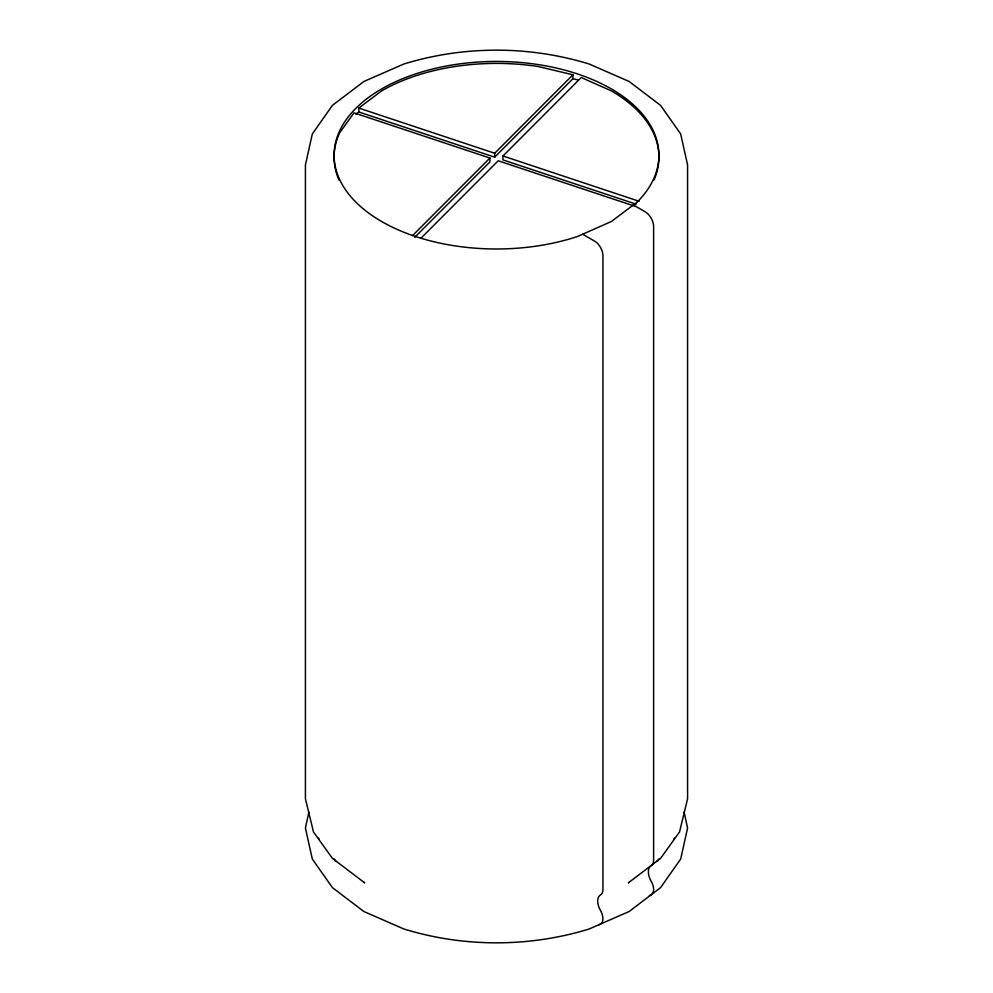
<?xml version="1.0" encoding="UTF-8"?>
<svg xmlns="http://www.w3.org/2000/svg" width="993" height="993" viewBox="0 0 993 993"><rect width="100%" height="100%" fill="white"/><g stroke="black" fill="none" stroke-linecap="round" stroke-linejoin="round"><path stroke-width="1.49" d="M308.91 812.013L305.422 828.038L312.323 859.044L332.407 887.605L363.86 911.512L403.94 929.026C463.992 947.434 529.008 947.434 589.06 929.026L629.14 911.512L660.593 887.605L680.677 859.044L687.578 828.038L684.09 812.013M674.011 839.445L674.346 838.092M658.868 859.019L657.105 861.477L657.949 860.571M412.554 235.589L489.921 158.036L354.004 112.842L339.618 132.901A162.418 93.776 0 0 0 338.998 180.056M358.783 111.973L494.688 157.155L494.688 153.257L572.924 74.81L538.541 66.593A162.418 93.776 0 0 0 381.66 90.859L358.783 108.063L358.783 111.973L355.842 114.183M414.739 237.302L489.921 161.933L489.921 158.036M494.688 157.155L572.924 78.708L572.924 74.81M420.833 238.345L498.201 160.779L634.453 206.085M636.215 204.21L502.967 159.91L502.967 156L581.24 77.528L611.34 90.859A162.418 93.776 0 0 1 654.002 180.056M629.14 882.256L628.321 882.864L660.593 858.349L679.522 831.973L687.578 798.782L687.578 164.962L680.677 133.956L660.593 105.395L629.14 81.488L589.06 63.974C529.008 45.566 463.992 45.566 403.94 63.974L363.86 81.488L332.407 105.395L312.323 133.956L305.422 164.962L305.422 798.782L313.478 831.973L332.407 858.349L364.679 882.864L363.86 882.256M572.924 78.708L577.703 79.862M358.783 108.063L494.688 153.257M502.967 156L639.144 201.281M633.348 204.968L645.165 211.794A11.941 6.889 60 0 1 653.617 226.416L653.617 860.236A11.941 6.889 60 0 1 651.135 865.697A13.393 7.733 60 0 0 651.135 881.163A11.941 6.889 60 0 1 649.385 895.5M582.68 234.224L594.497 241.051A11.941 6.889 60 0 1 602.95 255.673L602.95 889.492A11.941 6.889 60 0 1 600.467 894.954A13.393 7.733 60 0 0 600.467 910.42A11.941 6.889 60 0 1 598.717 924.744M335.051 860.571L335.895 861.477L334.132 859.019M318.654 838.092L318.989 839.445M637.158 202.1L611.34 221.526L577.703 236.421A162.418 93.776 0 0 1 336.553 171.504A162.418 93.776 0 0 1 524.701 62.869A162.418 93.776 0 0 1 637.158 202.1"/></g></svg>
